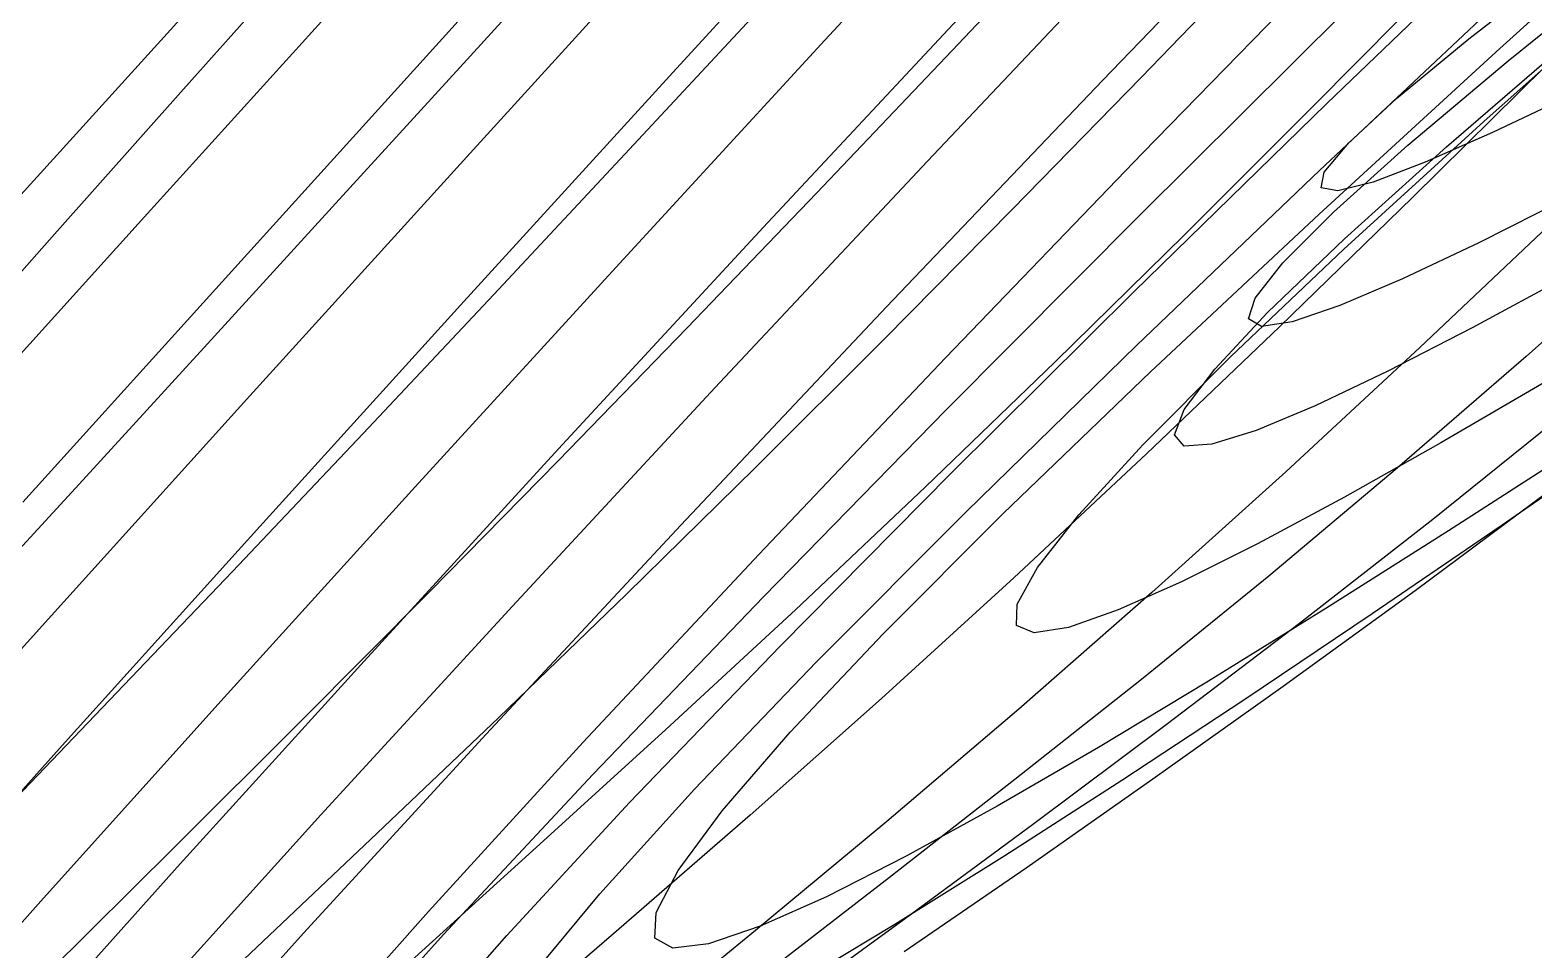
# Model space of a CAD drawing. Extents: x -607 to 1285, y -867 to 355.
# Drawn here: x 233 to 372.7, y -768.3 to -682.9 of the extents above; entities that cross this region are included whole.
import ezdxf

# ---------------------------------------------------------------- set-up
doc = ezdxf.new("R2010")
doc.units = 0
for name, color, linetype in [('0_5963', 7, 'CONTINUOUS'), ('0_5964', 7, 'CONTINUOUS'), ('0_6037', 7, 'CONTINUOUS'), ('0_6038', 7, 'CONTINUOUS'), ('0_6039', 7, 'CONTINUOUS'), ('0_6066', 7, 'CONTINUOUS'), ('0_6067', 7, 'CONTINUOUS'), ('0_6138', 7, 'CONTINUOUS'), ('0_6139', 7, 'CONTINUOUS'), ('0_6140', 7, 'CONTINUOUS'), ('0_6141', 7, 'CONTINUOUS'), ('0_6142', 7, 'CONTINUOUS'), ('0_6169', 7, 'CONTINUOUS'), ('0_6170', 7, 'CONTINUOUS'), ('0_6241', 7, 'CONTINUOUS'), ('0_6242', 7, 'CONTINUOUS'), ('0_6243', 7, 'CONTINUOUS'), ('0_6244', 7, 'CONTINUOUS'), ('0_6245', 7, 'CONTINUOUS'), ('0_6246', 7, 'CONTINUOUS'), ('0_6247', 7, 'CONTINUOUS'), ('0_6270', 7, 'CONTINUOUS'), ('0_6271', 7, 'CONTINUOUS'), ('0_6272', 7, 'CONTINUOUS'), ('0_6273', 7, 'CONTINUOUS'), ('0_6344', 7, 'CONTINUOUS'), ('0_6345', 7, 'CONTINUOUS'), ('0_6346', 7, 'CONTINUOUS'), ('0_6347', 7, 'CONTINUOUS'), ('0_6348', 7, 'CONTINUOUS'), ('0_6349', 7, 'CONTINUOUS'), ('0_6350', 7, 'CONTINUOUS'), ('0_6351', 7, 'CONTINUOUS'), ('0_6352', 7, 'CONTINUOUS'), ('0_6373', 7, 'CONTINUOUS'), ('0_6374', 7, 'CONTINUOUS'), ('0_6375', 7, 'CONTINUOUS'), ('0_6376', 7, 'CONTINUOUS'), ('0_6377', 7, 'CONTINUOUS'), ('0_6448', 7, 'CONTINUOUS'), ('0_6449', 7, 'CONTINUOUS'), ('0_6450', 7, 'CONTINUOUS'), ('0_6451', 7, 'CONTINUOUS'), ('0_6452', 7, 'CONTINUOUS'), ('0_6453', 7, 'CONTINUOUS'), ('0_6454', 7, 'CONTINUOUS'), ('0_6455', 7, 'CONTINUOUS'), ('0_6456', 7, 'CONTINUOUS'), ('0_6476', 7, 'CONTINUOUS'), ('0_6477', 7, 'CONTINUOUS'), ('0_6478', 7, 'CONTINUOUS'), ('0_6479', 7, 'CONTINUOUS'), ('0_6480', 7, 'CONTINUOUS'), ('0_6481', 7, 'CONTINUOUS'), ('0_6552', 7, 'CONTINUOUS'), ('0_6553', 7, 'CONTINUOUS'), ('0_6554', 7, 'CONTINUOUS'), ('0_6555', 7, 'CONTINUOUS'), ('0_6556', 7, 'CONTINUOUS'), ('0_6557', 7, 'CONTINUOUS'), ('0_6558', 7, 'CONTINUOUS'), ('0_6559', 7, 'CONTINUOUS'), ('0_6560', 7, 'CONTINUOUS'), ('0_6580', 7, 'CONTINUOUS'), ('0_6581', 7, 'CONTINUOUS'), ('0_6582', 7, 'CONTINUOUS'), ('0_6583', 7, 'CONTINUOUS'), ('0_6584', 7, 'CONTINUOUS'), ('0_6655', 7, 'CONTINUOUS'), ('0_6656', 7, 'CONTINUOUS'), ('0_6657', 7, 'CONTINUOUS'), ('0_6658', 7, 'CONTINUOUS'), ('0_6659', 7, 'CONTINUOUS'), ('0_6660', 7, 'CONTINUOUS'), ('0_6661', 7, 'CONTINUOUS'), ('0_6662', 7, 'CONTINUOUS'), ('0_6663', 7, 'CONTINUOUS'), ('0_6682', 7, 'CONTINUOUS'), ('0_6683', 7, 'CONTINUOUS'), ('0_6684', 7, 'CONTINUOUS'), ('0_6685', 7, 'CONTINUOUS'), ('0_6686', 7, 'CONTINUOUS'), ('0_6759', 7, 'CONTINUOUS'), ('0_6760', 7, 'CONTINUOUS'), ('0_6761', 7, 'CONTINUOUS'), ('0_6762', 7, 'CONTINUOUS'), ('0_6763', 7, 'CONTINUOUS'), ('0_6764', 7, 'CONTINUOUS'), ('0_6765', 7, 'CONTINUOUS'), ('0_6766', 7, 'CONTINUOUS'), ('0_6784', 7, 'CONTINUOUS'), ('0_6785', 7, 'CONTINUOUS'), ('0_6786', 7, 'CONTINUOUS'), ('0_6787', 7, 'CONTINUOUS'), ('0_6788', 7, 'CONTINUOUS'), ('0_6789', 7, 'CONTINUOUS'), ('0_6790', 7, 'CONTINUOUS'), ('0_6863', 7, 'CONTINUOUS'), ('0_6864', 7, 'CONTINUOUS'), ('0_6865', 7, 'CONTINUOUS'), ('0_6866', 7, 'CONTINUOUS'), ('0_6867', 7, 'CONTINUOUS'), ('0_6868', 7, 'CONTINUOUS'), ('0_6869', 7, 'CONTINUOUS'), ('0_6870', 7, 'CONTINUOUS'), ('0_6886', 7, 'CONTINUOUS'), ('0_6887', 7, 'CONTINUOUS'), ('0_6888', 7, 'CONTINUOUS'), ('0_6889', 7, 'CONTINUOUS'), ('0_6890', 7, 'CONTINUOUS'), ('0_6891', 7, 'CONTINUOUS'), ('0_6892', 7, 'CONTINUOUS'), ('0_6969', 7, 'CONTINUOUS'), ('0_6970', 7, 'CONTINUOUS'), ('0_6971', 7, 'CONTINUOUS'), ('0_6972', 7, 'CONTINUOUS'), ('0_6973', 7, 'CONTINUOUS'), ('0_6974', 7, 'CONTINUOUS'), ('0_6975', 7, 'CONTINUOUS'), ('0_6990', 7, 'CONTINUOUS'), ('0_6991', 7, 'CONTINUOUS'), ('0_6992', 7, 'CONTINUOUS'), ('0_6993', 7, 'CONTINUOUS'), ('0_6994', 7, 'CONTINUOUS'), ('0_6995', 7, 'CONTINUOUS'), ('0_6996', 7, 'CONTINUOUS'), ('0_7073', 7, 'CONTINUOUS'), ('0_7074', 7, 'CONTINUOUS'), ('0_7075', 7, 'CONTINUOUS'), ('0_7076', 7, 'CONTINUOUS'), ('0_7077', 7, 'CONTINUOUS'), ('0_7078', 7, 'CONTINUOUS'), ('0_7092', 7, 'CONTINUOUS'), ('0_7093', 7, 'CONTINUOUS'), ('0_7094', 7, 'CONTINUOUS'), ('0_7095', 7, 'CONTINUOUS'), ('0_7096', 7, 'CONTINUOUS'), ('0_7097', 7, 'CONTINUOUS'), ('0_7098', 7, 'CONTINUOUS'), ('0_7099', 7, 'CONTINUOUS'), ('0_7178', 7, 'CONTINUOUS'), ('0_7179', 7, 'CONTINUOUS'), ('0_7180', 7, 'CONTINUOUS'), ('0_7181', 7, 'CONTINUOUS'), ('0_7182', 7, 'CONTINUOUS'), ('0_7183', 7, 'CONTINUOUS'), ('0_7184', 7, 'CONTINUOUS'), ('0_7194', 7, 'CONTINUOUS'), ('0_7195', 7, 'CONTINUOUS'), ('0_7196', 7, 'CONTINUOUS'), ('0_7197', 7, 'CONTINUOUS'), ('0_7198', 7, 'CONTINUOUS'), ('0_7199', 7, 'CONTINUOUS'), ('0_7200', 7, 'CONTINUOUS'), ('0_7201', 7, 'CONTINUOUS'), ('0_7282', 7, 'CONTINUOUS'), ('0_7283', 7, 'CONTINUOUS'), ('0_7284', 7, 'CONTINUOUS'), ('0_7285', 7, 'CONTINUOUS'), ('0_7286', 7, 'CONTINUOUS'), ('0_7287', 7, 'CONTINUOUS'), ('0_7288', 7, 'CONTINUOUS'), ('0_7289', 7, 'CONTINUOUS'), ('0_7290', 7, 'CONTINUOUS'), ('0_7291', 7, 'CONTINUOUS'), ('0_7292', 7, 'CONTINUOUS'), ('0_7293', 7, 'CONTINUOUS'), ('0_7294', 7, 'CONTINUOUS'), ('0_7295', 7, 'CONTINUOUS'), ('0_7296', 7, 'CONTINUOUS'), ('0_7297', 7, 'CONTINUOUS'), ('0_7298', 7, 'CONTINUOUS'), ('0_7299', 7, 'CONTINUOUS'), ('0_7300', 7, 'CONTINUOUS'), ('0_7301', 7, 'CONTINUOUS'), ('0_7302', 7, 'CONTINUOUS'), ('0_7303', 7, 'CONTINUOUS'), ('0_7389', 7, 'CONTINUOUS'), ('0_7390', 7, 'CONTINUOUS'), ('0_7391', 7, 'CONTINUOUS'), ('0_7392', 7, 'CONTINUOUS'), ('0_7393', 7, 'CONTINUOUS'), ('0_7394', 7, 'CONTINUOUS'), ('0_7395', 7, 'CONTINUOUS'), ('0_7396', 7, 'CONTINUOUS'), ('0_7397', 7, 'CONTINUOUS'), ('0_7398', 7, 'CONTINUOUS'), ('0_7399', 7, 'CONTINUOUS'), ('0_7400', 7, 'CONTINUOUS'), ('0_7401', 7, 'CONTINUOUS'), ('0_7402', 7, 'CONTINUOUS'), ('0_7403', 7, 'CONTINUOUS'), ('0_7404', 7, 'CONTINUOUS'), ('0_7405', 7, 'CONTINUOUS'), ('0_7495', 7, 'CONTINUOUS'), ('0_7496', 7, 'CONTINUOUS'), ('0_7497', 7, 'CONTINUOUS'), ('0_7498', 7, 'CONTINUOUS'), ('0_7499', 7, 'CONTINUOUS'), ('0_7500', 7, 'CONTINUOUS'), ('0_7501', 7, 'CONTINUOUS'), ('0_7502', 7, 'CONTINUOUS'), ('0_7503', 7, 'CONTINUOUS'), ('0_7504', 7, 'CONTINUOUS'), ('0_7505', 7, 'CONTINUOUS'), ('0_7506', 7, 'CONTINUOUS'), ('0_7507', 7, 'CONTINUOUS'), ('0_7600', 7, 'CONTINUOUS'), ('0_7601', 7, 'CONTINUOUS'), ('0_7602', 7, 'CONTINUOUS'), ('0_7603', 7, 'CONTINUOUS'), ('0_7604', 7, 'CONTINUOUS'), ('0_7605', 7, 'CONTINUOUS'), ('0_7606', 7, 'CONTINUOUS'), ('0_7607', 7, 'CONTINUOUS'), ('0_7608', 7, 'CONTINUOUS'), ('0_7609', 7, 'CONTINUOUS'), ('0_7610', 7, 'CONTINUOUS'), ('0_7611', 7, 'CONTINUOUS'), ('0_7705', 7, 'CONTINUOUS'), ('0_7706', 7, 'CONTINUOUS'), ('0_7707', 7, 'CONTINUOUS'), ('0_7708', 7, 'CONTINUOUS'), ('0_7709', 7, 'CONTINUOUS'), ('0_7710', 7, 'CONTINUOUS'), ('0_7711', 7, 'CONTINUOUS'), ('0_7712', 7, 'CONTINUOUS'), ('0_7713', 7, 'CONTINUOUS'), ('0_7714', 7, 'CONTINUOUS')]:
    doc.layers.add(name, color=color, linetype=linetype)

msp = doc.modelspace()

# ---------------------------------------------------------------- linework, layer by layer
at = {"layer": '0_5963'}
msp.add_polyline3d([(215.3979, -716.6119, -3003.6858), (235.5144, -694.4763, -3000.3252)], dxfattribs=at)
at = {"layer": '0_5964'}
msp.add_polyline3d([(235.5144, -694.4763, -3000.3252), (256.3074, -671.5132, -2995.2021)], dxfattribs=at)
at = {"layer": '0_6037'}
msp.add_polyline3d([(259.2351, -674.9515, -2594.8623), (247.2772, -688.373, -2608.3335)], dxfattribs=at)
at = {"layer": '0_6038'}
msp.add_polyline3d([(247.2772, -688.373, -2608.3335), (235.3182, -701.836, -2623.8442)], dxfattribs=at)
at = {"layer": '0_6039'}
msp.add_polyline3d([(235.3182, -701.836, -2623.8442), (223.3752, -715.3253, -2641.58)], dxfattribs=at)
at = {"layer": '0_6066'}
msp.add_polyline3d([(224.0679, -721.8898, -3013.6174), (243.9573, -699.9085, -3008.6138)], dxfattribs=at)
at = {"layer": '0_6067'}
msp.add_polyline3d([(243.9573, -699.9085, -3008.6138), (264.5777, -677.0879, -3001.829)], dxfattribs=at)
at = {"layer": '0_6138'}
msp.add_polyline3d([(286.071, -671.919, -2601.5474), (273.927, -685.2524, -2613.6091)], dxfattribs=at)
at = {"layer": '0_6139'}
msp.add_polyline3d([(273.927, -685.2524, -2613.6091), (261.7324, -698.6214, -2627.51)], dxfattribs=at)
at = {"layer": '0_6140'}
msp.add_polyline3d([(261.7324, -698.6214, -2627.51), (249.501, -712.0085, -2643.433)], dxfattribs=at)
at = {"layer": '0_6141'}
msp.add_polyline3d([(249.501, -712.0085, -2643.433), (237.2468, -725.3962, -2661.561)], dxfattribs=at)
at = {"layer": '0_6142'}
msp.add_polyline3d([(237.2468, -725.3962, -2661.561), (224.9839, -738.767, -2682.0771)], dxfattribs=at)
at = {"layer": '0_6169'}
msp.add_polyline3d([(232.3685, -726.7093, -3027.7432), (252.6337, -704.3084, -3021.105)], dxfattribs=at)
at = {"layer": '0_6170'}
msp.add_polyline3d([(252.6337, -704.3084, -3021.105), (273.6733, -681.0689, -3012.6409)], dxfattribs=at)
at = {"layer": '0_6241'}
msp.add_polyline3d([(300.4183, -681.3403, -2623.13), (288.2673, -694.4092, -2635.4648)], dxfattribs=at)
at = {"layer": '0_6242'}
msp.add_polyline3d([(288.2673, -694.4092, -2635.4648), (276.1054, -707.418, -2649.512)], dxfattribs=at)
at = {"layer": '0_6243'}
msp.add_polyline3d([(276.1054, -707.418, -2649.512), (263.951, -720.3389, -2665.4392)], dxfattribs=at)
at = {"layer": '0_6244'}
msp.add_polyline3d([(263.951, -720.3389, -2665.4392), (251.8224, -733.1442, -2683.4155)], dxfattribs=at)
at = {"layer": '0_6245'}
msp.add_polyline3d([(251.8224, -733.1442, -2683.4155), (239.738, -745.8063, -2703.6091)], dxfattribs=at)
at = {"layer": '0_6246'}
msp.add_polyline3d([(239.738, -745.8063, -2703.6091), (239.738, -745.8063, -2703.6091)], dxfattribs=at)
at = {"layer": '0_6247'}
msp.add_polyline3d([(239.738, -745.8063, -2703.6091), (227.6934, -758.3626, -2725.2517)], dxfattribs=at)
at = {"layer": '0_6270'}
msp.add_polyline3d([(215.7799, -758.5825, -3035.0754), (234.1617, -738.186, -3031.2146)], dxfattribs=at)
at = {"layer": '0_6271'}
msp.add_polyline3d([(234.1617, -738.186, -3031.2146), (253.4574, -716.8461, -3025.4888)], dxfattribs=at)
at = {"layer": '0_6272'}
msp.add_polyline3d([(253.4574, -716.8461, -3025.4888), (273.5775, -694.6606, -3017.9575)], dxfattribs=at)
at = {"layer": '0_6273'}
msp.add_polyline3d([(273.5775, -694.6606, -3017.9575), (294.4323, -671.7272, -3008.6804)], dxfattribs=at)
at = {"layer": '0_6344'}
msp.add_polyline3d([(330.0625, -672.687, -2634.31), (318.0735, -685.3929, -2645.4924)], dxfattribs=at)
at = {"layer": '0_6345'}
msp.add_polyline3d([(318.0735, -685.3929, -2645.4924), (306.0659, -698.0149, -2658.1008)], dxfattribs=at)
at = {"layer": '0_6346'}
msp.add_polyline3d([(306.0659, -698.0149, -2658.1008), (294.059, -710.5196, -2672.2883)], dxfattribs=at)
at = {"layer": '0_6347'}
msp.add_polyline3d([(294.059, -710.5196, -2672.2883), (282.0722, -722.8739, -2688.2087)], dxfattribs=at)
at = {"layer": '0_6348'}
msp.add_polyline3d([(282.0722, -722.8739, -2688.2087), (270.125, -735.0446, -2706.0151)], dxfattribs=at)
at = {"layer": '0_6349'}
msp.add_polyline3d([(270.125, -735.0446, -2706.0151), (258.2369, -746.9983, -2725.8616)], dxfattribs=at)
at = {"layer": '0_6350'}
msp.add_polyline3d([(258.2369, -746.9983, -2725.8616), (258.2369, -746.9983, -2725.8616)], dxfattribs=at)
at = {"layer": '0_6351'}
msp.add_polyline3d([(258.2369, -746.9983, -2725.8616), (246.4049, -758.7916, -2747.0242)], dxfattribs=at)
at = {"layer": '0_6352'}
msp.add_polyline3d([(246.4049, -758.7916, -2747.0242), (234.7049, -770.4078, -2768.5703)], dxfattribs=at)
at = {"layer": '0_6373'}
msp.add_polyline3d([(219.2059, -768.0612, -3037.7861), (236.3064, -748.9956, -3034.6262)], dxfattribs=at)
at = {"layer": '0_6374'}
msp.add_polyline3d([(236.3064, -748.9956, -3034.6262), (254.3728, -728.9755, -3029.627)], dxfattribs=at)
at = {"layer": '0_6375'}
msp.add_polyline3d([(254.3728, -728.9755, -3029.627), (273.3201, -708.0925, -3022.8452)], dxfattribs=at)
at = {"layer": '0_6376'}
msp.add_polyline3d([(273.3201, -708.0925, -3022.8452), (293.063, -686.4388, -3014.3389)], dxfattribs=at)
at = {"layer": '0_6377'}
msp.add_polyline3d([(293.063, -686.4388, -3014.3389), (313.5166, -664.106, -3004.1653)], dxfattribs=at)
at = {"layer": '0_6448'}
msp.add_polyline3d([(348.0873, -674.9596, -2655.5684), (336.1947, -687.2863, -2667.1572)], dxfattribs=at)
at = {"layer": '0_6449'}
msp.add_polyline3d([(336.1947, -687.2863, -2667.1572), (324.2655, -699.5128, -2680.0925)], dxfattribs=at)
at = {"layer": '0_6450'}
msp.add_polyline3d([(324.2655, -699.5128, -2680.0925), (312.3168, -711.6044, -2694.5173)], dxfattribs=at)
at = {"layer": '0_6451'}
msp.add_polyline3d([(312.3168, -711.6044, -2694.5173), (300.3658, -723.5266, -2710.5747)], dxfattribs=at)
at = {"layer": '0_6452'}
msp.add_polyline3d([(300.3658, -723.5266, -2710.5747), (288.4294, -735.245, -2728.408)], dxfattribs=at)
at = {"layer": '0_6453'}
msp.add_polyline3d([(288.4294, -735.245, -2728.408), (276.5248, -746.7249, -2748.16)], dxfattribs=at)
at = {"layer": '0_6454'}
msp.add_polyline3d([(276.5248, -746.7249, -2748.16), (276.5248, -746.7249, -2748.16)], dxfattribs=at)
at = {"layer": '0_6455'}
msp.add_polyline3d([(276.5248, -746.7249, -2748.16), (264.6585, -758.0309, -2769.1484)], dxfattribs=at)
at = {"layer": '0_6456'}
msp.add_polyline3d([(264.6585, -758.0309, -2769.1484), (252.9166, -769.1581, -2790.4873)], dxfattribs=at)
at = {"layer": '0_6476'}
msp.add_polyline3d([(218.5384, -781.1421, -3048.3474), (234.2762, -763.4854, -3045.7673)], dxfattribs=at)
at = {"layer": '0_6477'}
msp.add_polyline3d([(234.2762, -763.4854, -3045.7673), (251.057, -744.8375, -3041.316)], dxfattribs=at)
at = {"layer": '0_6478'}
msp.add_polyline3d([(251.057, -744.8375, -3041.316), (268.7988, -725.286, -3035.0525)], dxfattribs=at)
at = {"layer": '0_6479'}
msp.add_polyline3d([(268.7988, -725.286, -3035.0525), (287.4192, -704.9181, -3027.0374)], dxfattribs=at)
at = {"layer": '0_6480'}
msp.add_polyline3d([(287.4192, -704.9181, -3027.0374), (306.8364, -683.821, -3017.3306)], dxfattribs=at)
at = {"layer": '0_6481'}
msp.add_polyline3d([(306.8364, -683.821, -3017.3306), (326.9679, -662.082, -3005.992)], dxfattribs=at)
at = {"layer": '0_6552'}
msp.add_polyline3d([(364.1416, -677.832, -2676.8855), (352.2073, -689.9111, -2688.9)], dxfattribs=at)
at = {"layer": '0_6553'}
msp.add_polyline3d([(352.2073, -689.9111, -2688.9), (340.221, -701.8735, -2702.1982)], dxfattribs=at)
at = {"layer": '0_6554'}
msp.add_polyline3d([(340.221, -701.8735, -2702.1982), (328.1979, -713.683, -2716.915)], dxfattribs=at)
at = {"layer": '0_6555'}
msp.add_polyline3d([(328.1979, -713.683, -2716.915), (316.1536, -725.3035, -2733.1853)], dxfattribs=at)
at = {"layer": '0_6556'}
msp.add_polyline3d([(316.1536, -725.3035, -2733.1853), (304.1032, -736.699, -2751.1433)], dxfattribs=at)
at = {"layer": '0_6557'}
msp.add_polyline3d([(304.1032, -736.699, -2751.1433), (292.0618, -747.8331, -2770.9243)], dxfattribs=at)
at = {"layer": '0_6558'}
msp.add_polyline3d([(292.0618, -747.8331, -2770.9243), (292.0618, -747.8332, -2770.924)], dxfattribs=at)
at = {"layer": '0_6559'}
msp.add_polyline3d([(292.0618, -747.8332, -2770.924), (280.0304, -758.7934, -2791.8877)], dxfattribs=at)
at = {"layer": '0_6560'}
msp.add_polyline3d([(280.0304, -758.7934, -2791.8877), (268.094, -769.5975, -2813.191)], dxfattribs=at)
at = {"layer": '0_6580'}
msp.add_polyline3d([(231.0342, -778.1172, -3061.3125), (246.99, -760.3064, -3057.3313)], dxfattribs=at)
at = {"layer": '0_6581'}
msp.add_polyline3d([(246.99, -760.3064, -3057.3313), (264.046, -741.4905, -3051.4548)], dxfattribs=at)
at = {"layer": '0_6582'}
msp.add_polyline3d([(264.046, -741.4905, -3051.4548), (282.113, -721.7623, -3043.7515)], dxfattribs=at)
at = {"layer": '0_6583'}
msp.add_polyline3d([(282.113, -721.7623, -3043.7515), (301.1024, -701.2148, -3034.2896)], dxfattribs=at)
at = {"layer": '0_6584'}
msp.add_polyline3d([(301.1024, -701.2148, -3034.2896), (320.925, -679.9412, -3023.1367)], dxfattribs=at)
at = {"layer": '0_6655'}
msp.add_polyline3d([(373.7227, -686.2213, -2700.392), (361.3946, -698.4224, -2712.9277)], dxfattribs=at)
at = {"layer": '0_6656'}
msp.add_polyline3d([(361.3946, -698.4224, -2712.9277), (349.0482, -710.4397, -2726.6687)], dxfattribs=at)
at = {"layer": '0_6657'}
msp.add_polyline3d([(349.0482, -710.4397, -2726.6687), (336.7036, -722.2289, -2741.7397)], dxfattribs=at)
at = {"layer": '0_6658'}
msp.add_polyline3d([(336.7036, -722.2289, -2741.7397), (324.3808, -733.7454, -2758.2646)], dxfattribs=at)
at = {"layer": '0_6659'}
msp.add_polyline3d([(324.3808, -733.7454, -2758.2646), (312.0999, -744.9446, -2776.3677)], dxfattribs=at)
at = {"layer": '0_6660'}
msp.add_polyline3d([(312.0999, -744.9446, -2776.3677), (299.8811, -755.7824, -2796.173)], dxfattribs=at)
at = {"layer": '0_6661'}
msp.add_polyline3d([(299.8811, -755.7824, -2796.173), (299.881, -755.7824, -2796.173)], dxfattribs=at)
at = {"layer": '0_6662'}
msp.add_polyline3d([(299.881, -755.7824, -2796.173), (287.7159, -766.3691, -2817.0867)], dxfattribs=at)
at = {"layer": '0_6663'}
msp.add_polyline3d([(287.7159, -766.3691, -2817.0867), (275.678, -776.7546, -2838.3142)], dxfattribs=at)
at = {"layer": '0_6682'}
msp.add_polyline3d([(243.4085, -774.1482, -3074.244), (260.0494, -755.7473, -3068.6794)], dxfattribs=at)
at = {"layer": '0_6683'}
msp.add_polyline3d([(260.0494, -755.7473, -3068.6794), (277.8164, -736.3638, -3061.1948)], dxfattribs=at)
at = {"layer": '0_6684'}
msp.add_polyline3d([(277.8164, -736.3638, -3061.1948), (296.6142, -716.0951, -3051.869)], dxfattribs=at)
at = {"layer": '0_6685'}
msp.add_polyline3d([(296.6142, -716.0951, -3051.869), (316.3474, -695.0386, -3040.7795)], dxfattribs=at)
at = {"layer": '0_6686'}
msp.add_polyline3d([(316.3474, -695.0386, -3040.7795), (336.9208, -673.2919, -3028.0046)], dxfattribs=at)
at = {"layer": '0_6759'}
msp.add_polyline3d([(374.5506, -700.555, -2737.2173), (362.0718, -712.3557, -2751.3333)], dxfattribs=at)
at = {"layer": '0_6760'}
msp.add_polyline3d([(362.0718, -712.3557, -2751.3333), (349.6128, -723.8849, -2766.67)], dxfattribs=at)
at = {"layer": '0_6761'}
msp.add_polyline3d([(349.6128, -723.8849, -2766.67), (337.196, -735.0939, -2783.3394)], dxfattribs=at)
at = {"layer": '0_6762'}
msp.add_polyline3d([(337.196, -735.0939, -2783.3394), (324.8437, -745.9337, -2801.4526)], dxfattribs=at)
at = {"layer": '0_6763'}
msp.add_polyline3d([(324.8437, -745.9337, -2801.4526), (312.5781, -756.3555, -2821.122)], dxfattribs=at)
at = {"layer": '0_6764'}
msp.add_polyline3d([(312.5781, -756.3555, -2821.122), (312.5781, -756.3556, -2821.122)], dxfattribs=at)
at = {"layer": '0_6765'}
msp.add_polyline3d([(312.5781, -756.3556, -2821.122), (300.385, -766.4871, -2841.8015)], dxfattribs=at)
at = {"layer": '0_6766'}
msp.add_polyline3d([(300.385, -766.4871, -2841.8015), (288.3305, -776.4004, -2862.7524)], dxfattribs=at)
at = {"layer": '0_6784'}
msp.add_polyline3d([(243.4809, -783.3772, -3087.934), (258.4264, -766.7456, -3083.327)], dxfattribs=at)
at = {"layer": '0_6785'}
msp.add_polyline3d([(258.4264, -766.7456, -3083.327), (258.4264, -766.7457, -3083.327)], dxfattribs=at)
at = {"layer": '0_6786'}
msp.add_polyline3d([(258.4264, -766.7457, -3083.327), (275.3757, -748.2667, -3076.2197)], dxfattribs=at)
at = {"layer": '0_6787'}
msp.add_polyline3d([(275.3757, -748.2667, -3076.2197), (293.4545, -728.8447, -3067.2192)], dxfattribs=at)
at = {"layer": '0_6788'}
msp.add_polyline3d([(293.4545, -728.8447, -3067.2192), (312.5658, -708.577, -3056.4077)], dxfattribs=at)
at = {"layer": '0_6789'}
msp.add_polyline3d([(312.5658, -708.577, -3056.4077), (332.6128, -687.5606, -3043.8672)], dxfattribs=at)
at = {"layer": '0_6790'}
msp.add_polyline3d([(332.6128, -687.5606, -3043.8672), (353.4985, -665.8928, -3029.6802)], dxfattribs=at)
at = {"layer": '0_6863'}
msp.add_polyline3d([(383.9876, -702.4742, -2773.4668), (371.9561, -713.1834, -2788.6565)], dxfattribs=at)
at = {"layer": '0_6864'}
msp.add_polyline3d([(371.9561, -713.1834, -2788.6565), (359.9686, -723.5679, -2804.9956)], dxfattribs=at)
at = {"layer": '0_6865'}
msp.add_polyline3d([(359.9686, -723.5679, -2804.9956), (348.0472, -733.5797, -2822.5774)], dxfattribs=at)
at = {"layer": '0_6866'}
msp.add_polyline3d([(348.0472, -733.5797, -2822.5774), (336.2138, -743.1707, -2841.4954)], dxfattribs=at)
at = {"layer": '0_6867'}
msp.add_polyline3d([(336.2138, -743.1707, -2841.4954), (336.2138, -743.1707, -2841.4954)], dxfattribs=at)
at = {"layer": '0_6868'}
msp.add_polyline3d([(336.2138, -743.1707, -2841.4954), (324.4575, -752.4706, -2861.255)], dxfattribs=at)
at = {"layer": '0_6869'}
msp.add_polyline3d([(324.4575, -752.4706, -2861.255), (312.8443, -761.5594, -2881.1873)], dxfattribs=at)
at = {"layer": '0_6870'}
msp.add_polyline3d([(312.8443, -761.5594, -2881.1873), (301.5112, -770.3143, -2901.1235)], dxfattribs=at)
at = {"layer": '0_6886'}
msp.add_polyline3d([(258.2505, -778.009, -3085.876), (270.024, -764.7097, -3082.9226)], dxfattribs=at)
at = {"layer": '0_6887'}
msp.add_polyline3d([(270.024, -764.7097, -3082.9226), (284.4058, -748.9874, -3077.1042)], dxfattribs=at)
at = {"layer": '0_6888'}
msp.add_polyline3d([(284.4058, -748.9874, -3077.1042), (284.4057, -748.9874, -3077.1042)], dxfattribs=at)
at = {"layer": '0_6889'}
msp.add_polyline3d([(284.4057, -748.9874, -3077.1042), (300.6888, -731.567, -3068.9094)], dxfattribs=at)
at = {"layer": '0_6890'}
msp.add_polyline3d([(300.6888, -731.567, -3068.9094), (318.0175, -713.3124, -3058.9875)], dxfattribs=at)
at = {"layer": '0_6891'}
msp.add_polyline3d([(318.0175, -713.3124, -3058.9875), (336.3055, -694.3088, -3047.4114)], dxfattribs=at)
at = {"layer": '0_6892'}
msp.add_polyline3d([(336.3055, -694.3088, -3047.4114), (355.4665, -674.6417, -3034.2532)], dxfattribs=at)
at = {"layer": '0_6969'}
msp.add_polyline3d([(375.6658, -718.3511, -2827.6555), (363.2887, -728.3362, -2845.769)], dxfattribs=at)
at = {"layer": '0_6970'}
msp.add_polyline3d([(363.2887, -728.3362, -2845.769), (350.8941, -737.9774, -2865.2295)], dxfattribs=at)
at = {"layer": '0_6971'}
msp.add_polyline3d([(350.8941, -737.9774, -2865.2295), (350.894, -737.9774, -2865.2295)], dxfattribs=at)
at = {"layer": '0_6972'}
msp.add_polyline3d([(350.894, -737.9774, -2865.2295), (338.5047, -747.375, -2885.565)], dxfattribs=at)
at = {"layer": '0_6973'}
msp.add_polyline3d([(338.5047, -747.375, -2885.565), (326.2286, -756.577, -2906.1194)], dxfattribs=at)
at = {"layer": '0_6974'}
msp.add_polyline3d([(326.2286, -756.577, -2906.1194), (314.2065, -765.4635, -2926.71)], dxfattribs=at)
at = {"layer": '0_6975'}
msp.add_polyline3d([(314.2065, -765.4635, -2926.71), (302.5796, -773.9144, -2947.1528)], dxfattribs=at)
at = {"layer": '0_6990'}
msp.add_polyline3d([(260.215, -779.3218, -3115.3005), (271.4278, -766.8447, -3111.551)], dxfattribs=at)
at = {"layer": '0_6991'}
msp.add_polyline3d([(271.4278, -766.8447, -3111.551), (285.2907, -752.0128, -3104.723)], dxfattribs=at)
at = {"layer": '0_6992'}
msp.add_polyline3d([(285.2907, -752.0128, -3104.723), (285.2908, -752.0127, -3104.7231)], dxfattribs=at)
at = {"layer": '0_6993'}
msp.add_polyline3d([(285.2908, -752.0127, -3104.7231), (301.1223, -735.5087, -3095.324)], dxfattribs=at)
at = {"layer": '0_6994'}
msp.add_polyline3d([(301.1223, -735.5087, -3095.324), (318.086, -718.1517, -3084.045)], dxfattribs=at)
at = {"layer": '0_6995'}
msp.add_polyline3d([(318.086, -718.1517, -3084.045), (336.0909, -700.0263, -3070.9783)], dxfattribs=at)
at = {"layer": '0_6996'}
msp.add_polyline3d([(336.0909, -700.0263, -3070.9783), (355.0459, -681.2171, -3056.216)], dxfattribs=at)
at = {"layer": '0_7073'}
msp.add_polyline3d([(373.9893, -725.7627, -2872.189), (361.6456, -734.9487, -2891.3271)], dxfattribs=at)
at = {"layer": '0_7074'}
msp.add_polyline3d([(361.6456, -734.9487, -2891.3271), (361.6455, -734.9488, -2891.327)], dxfattribs=at)
at = {"layer": '0_7075'}
msp.add_polyline3d([(361.6455, -734.9488, -2891.327), (349.3755, -743.8229, -2911.191)], dxfattribs=at)
at = {"layer": '0_7076'}
msp.add_polyline3d([(349.3755, -743.8229, -2911.191), (337.2853, -752.4393, -2931.1807)], dxfattribs=at)
at = {"layer": '0_7077'}
msp.add_polyline3d([(337.2853, -752.4393, -2931.1807), (325.5084, -760.6899, -2951.1182)], dxfattribs=at)
at = {"layer": '0_7078'}
msp.add_polyline3d([(325.5084, -760.6899, -2951.1182), (314.1785, -768.4663, -2970.825)], dxfattribs=at)
at = {"layer": '0_7092'}
msp.add_polyline3d([(268.339, -777.1635, -3124.9482), (277.2917, -766.9363, -3122.7156)], dxfattribs=at)
at = {"layer": '0_7093'}
msp.add_polyline3d([(277.2917, -766.9363, -3122.7156), (288.6951, -754.6115, -3117.579)], dxfattribs=at)
at = {"layer": '0_7094'}
msp.add_polyline3d([(288.6951, -754.6115, -3117.579), (302.6826, -740.0805, -3109.3606)], dxfattribs=at)
at = {"layer": '0_7095'}
msp.add_polyline3d([(302.6826, -740.0805, -3109.3606), (302.6827, -740.0804, -3109.3608)], dxfattribs=at)
at = {"layer": '0_7096'}
msp.add_polyline3d([(302.6827, -740.0804, -3109.3608), (318.5662, -724.0109, -3098.6194)], dxfattribs=at)
at = {"layer": '0_7097'}
msp.add_polyline3d([(318.5662, -724.0109, -3098.6194), (335.5125, -707.1927, -3086.0925)], dxfattribs=at)
at = {"layer": '0_7098'}
msp.add_polyline3d([(335.5125, -707.1927, -3086.0925), (353.4373, -689.701, -3071.87)], dxfattribs=at)
at = {"layer": '0_7099'}
msp.add_polyline3d([(353.4373, -689.701, -3071.87), (372.2561, -671.611, -3056.0422)], dxfattribs=at)
at = {"layer": '0_7178'}
msp.add_polyline3d([(381.9332, -720.3904, -2910.8594), (369.72, -728.8344, -2930.2778)], dxfattribs=at)
at = {"layer": '0_7179'}
msp.add_polyline3d([(369.72, -728.8344, -2930.2778), (357.6344, -737.0832, -2949.8064)], dxfattribs=at)
at = {"layer": '0_7180'}
msp.add_polyline3d([(357.6344, -737.0832, -2949.8064), (345.8151, -745.0273, -2969.2644)], dxfattribs=at)
at = {"layer": '0_7181'}
msp.add_polyline3d([(345.8151, -745.0273, -2969.2644), (334.4006, -752.5576, -2988.4705)], dxfattribs=at)
at = {"layer": '0_7182'}
msp.add_polyline3d([(334.4006, -752.5576, -2988.4705), (323.5297, -759.5647, -3007.2432)], dxfattribs=at)
at = {"layer": '0_7183'}
msp.add_polyline3d([(323.5297, -759.5647, -3007.2432), (313.3408, -765.9396, -3025.4019)], dxfattribs=at)
at = {"layer": '0_7184'}
msp.add_polyline3d([(313.3408, -765.9396, -3025.4019), (303.9727, -771.5728, -3042.7654)], dxfattribs=at)
at = {"layer": '0_7194'}
msp.add_polyline3d([(279.4633, -770.8745, -3133.3523), (285.9262, -763.0832, -3132.7983)], dxfattribs=at)
at = {"layer": '0_7195'}
msp.add_polyline3d([(285.9262, -763.0832, -3132.7983), (294.7345, -753.3486, -3129.4563)], dxfattribs=at)
at = {"layer": '0_7196'}
msp.add_polyline3d([(294.7345, -753.3486, -3129.4563), (306.0269, -741.5614, -3123.145)], dxfattribs=at)
at = {"layer": '0_7197'}
msp.add_polyline3d([(306.0269, -741.5614, -3123.145), (319.9421, -727.6124, -3113.683)], dxfattribs=at)
at = {"layer": '0_7198'}
msp.add_polyline3d([(319.9421, -727.6124, -3113.683), (319.9422, -727.6122, -3113.683)], dxfattribs=at)
at = {"layer": '0_7199'}
msp.add_polyline3d([(319.9422, -727.6122, -3113.683), (335.7968, -712.1393, -3101.673)], dxfattribs=at)
at = {"layer": '0_7200'}
msp.add_polyline3d([(335.7968, -712.1393, -3101.673), (352.756, -695.9051, -3087.9006)], dxfattribs=at)
at = {"layer": '0_7201'}
msp.add_polyline3d([(352.756, -695.9051, -3087.9006), (370.7303, -678.9871, -3072.4604)], dxfattribs=at)
at = {"layer": '0_7282'}
msp.add_polyline3d([(376.5259, -721.7903, -2968.1968), (364.7386, -729.382, -2987.1313)], dxfattribs=at)
at = {"layer": '0_7283'}
msp.add_polyline3d([(364.7386, -729.382, -2987.1313), (353.3361, -736.5984, -3005.7844)], dxfattribs=at)
at = {"layer": '0_7284'}
msp.add_polyline3d([(353.3361, -736.5984, -3005.7844), (342.4579, -743.3335, -3023.9746)], dxfattribs=at)
at = {"layer": '0_7285'}
msp.add_polyline3d([(342.4579, -743.3335, -3023.9746), (332.2436, -749.4816, -3041.5198)], dxfattribs=at)
at = {"layer": '0_7286'}
msp.add_polyline3d([(332.2436, -749.4816, -3041.5198), (322.8326, -754.9366, -3058.2385)], dxfattribs=at)
at = {"layer": '0_7287'}
msp.add_polyline3d([(322.8326, -754.9366, -3058.2385), (314.3644, -759.5928, -3073.949)], dxfattribs=at)
at = {"layer": '0_7288'}
msp.add_polyline3d([(314.3644, -759.5928, -3073.949), (306.9786, -763.3443, -3088.4695)], dxfattribs=at)
at = {"layer": '0_7289'}
msp.add_polyline3d([(306.9786, -763.3443, -3088.4695), (300.8147, -766.0853, -3101.618)], dxfattribs=at)
at = {"layer": '0_7290'}
msp.add_polyline3d([(300.8147, -766.0853, -3101.618), (296.0121, -767.7097, -3113.213)], dxfattribs=at)
at = {"layer": '0_7291'}
msp.add_polyline3d([(296.0121, -767.7097, -3113.213), (292.7104, -768.1118, -3123.0723)], dxfattribs=at)
at = {"layer": '0_7292'}
msp.add_polyline3d([(292.7104, -768.1118, -3123.0723), (291.0492, -767.1857, -3131.0146)], dxfattribs=at)
at = {"layer": '0_7293'}
msp.add_polyline3d([(291.0492, -767.1857, -3131.0146), (291.1678, -764.8256, -3136.8584)], dxfattribs=at)
at = {"layer": '0_7294'}
msp.add_polyline3d([(291.1678, -764.8256, -3136.8584), (293.2058, -760.9255, -3140.4211)], dxfattribs=at)
at = {"layer": '0_7295'}
msp.add_polyline3d([(293.2058, -760.9255, -3140.4211), (297.3027, -755.3796, -3141.5215)], dxfattribs=at)
at = {"layer": '0_7296'}
msp.add_polyline3d([(297.3027, -755.3796, -3141.5215), (303.598, -748.082, -3139.9778)], dxfattribs=at)
at = {"layer": '0_7297'}
msp.add_polyline3d([(303.598, -748.082, -3139.9778), (312.2313, -738.9268, -3135.608)], dxfattribs=at)
at = {"layer": '0_7298'}
msp.add_polyline3d([(312.2313, -738.9268, -3135.608), (323.3419, -727.8083, -3128.2305)], dxfattribs=at)
at = {"layer": '0_7299'}
msp.add_polyline3d([(323.3419, -727.8083, -3128.2305), (337.0696, -714.6203, -3117.6636)], dxfattribs=at)
at = {"layer": '0_7300'}
msp.add_polyline3d([(337.0696, -714.6203, -3117.6636), (337.0695, -714.6205, -3117.6636)], dxfattribs=at)
at = {"layer": '0_7301'}
msp.add_polyline3d([(337.0695, -714.6205, -3117.6636), (352.7358, -699.9693, -3104.5496)], dxfattribs=at)
at = {"layer": '0_7302'}
msp.add_polyline3d([(352.7358, -699.9693, -3104.5496), (369.5103, -684.5812, -3089.7168)], dxfattribs=at)
at = {"layer": '0_7303'}
msp.add_polyline3d([(369.5103, -684.5812, -3089.7168), (387.3038, -668.5309, -3073.2622)], dxfattribs=at)
at = {"layer": '0_7389'}
msp.add_polyline3d([(373.7287, -715.5319, -3026.6123), (364.0182, -721.1886, -3042.661)], dxfattribs=at)
at = {"layer": '0_7390'}
msp.add_polyline3d([(364.0182, -721.1886, -3042.661), (355.0611, -726.2347, -3057.8767)], dxfattribs=at)
at = {"layer": '0_7391'}
msp.add_polyline3d([(355.0611, -726.2347, -3057.8767), (346.9912, -730.5714, -3072.0889)], dxfattribs=at)
at = {"layer": '0_7392'}
msp.add_polyline3d([(346.9912, -730.5714, -3072.0889), (339.9421, -734.1002, -3085.1267)], dxfattribs=at)
at = {"layer": '0_7393'}
msp.add_polyline3d([(339.9421, -734.1002, -3085.1267), (334.0475, -736.7222, -3096.819)], dxfattribs=at)
at = {"layer": '0_7394'}
msp.add_polyline3d([(334.0475, -736.7222, -3096.819), (329.4412, -738.3388, -3106.9954)], dxfattribs=at)
at = {"layer": '0_7395'}
msp.add_polyline3d([(329.4412, -738.3388, -3106.9954), (326.2568, -738.8513, -3115.4844)], dxfattribs=at)
at = {"layer": '0_7396'}
msp.add_polyline3d([(326.2568, -738.8513, -3115.4844), (324.628, -738.1608, -3122.1155)], dxfattribs=at)
at = {"layer": '0_7397'}
msp.add_polyline3d([(324.628, -738.1608, -3122.1155), (324.6885, -736.1689, -3126.7178)], dxfattribs=at)
at = {"layer": '0_7398'}
msp.add_polyline3d([(324.6885, -736.1689, -3126.7178), (326.572, -732.7767, -3129.1204)], dxfattribs=at)
at = {"layer": '0_7399'}
msp.add_polyline3d([(326.572, -732.7767, -3129.1204), (330.4121, -727.8856, -3129.152)], dxfattribs=at)
at = {"layer": '0_7400'}
msp.add_polyline3d([(330.4121, -727.8856, -3129.152), (336.3425, -721.3968, -3126.6426)], dxfattribs=at)
at = {"layer": '0_7401'}
msp.add_polyline3d([(336.3425, -721.3968, -3126.6426), (344.4969, -713.2116, -3121.4204)], dxfattribs=at)
at = {"layer": '0_7402'}
msp.add_polyline3d([(344.4969, -713.2116, -3121.4204), (355.0091, -703.2315, -3113.3152)], dxfattribs=at)
at = {"layer": '0_7403'}
msp.add_polyline3d([(355.0091, -703.2315, -3113.3152), (368.0126, -691.3575, -3102.1558)], dxfattribs=at)
at = {"layer": '0_7404'}
msp.add_polyline3d([(368.0126, -691.3575, -3102.1558), (368.0126, -691.3575, -3102.1558)], dxfattribs=at)
at = {"layer": '0_7405'}
msp.add_polyline3d([(368.0126, -691.3575, -3102.1558), (382.836, -678.1573, -3088.628)], dxfattribs=at)
at = {"layer": '0_7495'}
msp.add_polyline3d([(375.7515, -705.7615, -3069.838), (366.9319, -710.5226, -3084.376)], dxfattribs=at)
at = {"layer": '0_7496'}
msp.add_polyline3d([(366.9319, -710.5226, -3084.376), (359.0862, -714.5577, -3097.749)], dxfattribs=at)
at = {"layer": '0_7497'}
msp.add_polyline3d([(359.0862, -714.5577, -3097.749), (352.3525, -717.7703, -3109.778)], dxfattribs=at)
at = {"layer": '0_7498'}
msp.add_polyline3d([(352.3525, -717.7703, -3109.778), (346.8686, -720.0634, -3120.2847)], dxfattribs=at)
at = {"layer": '0_7499'}
msp.add_polyline3d([(346.8686, -720.0634, -3120.2847), (342.7724, -721.3407, -3129.0898)], dxfattribs=at)
at = {"layer": '0_7500'}
msp.add_polyline3d([(342.7724, -721.3407, -3129.0898), (340.2021, -721.5054, -3136.0154)], dxfattribs=at)
at = {"layer": '0_7501'}
msp.add_polyline3d([(340.2021, -721.5054, -3136.0154), (339.2955, -720.4609, -3140.882)], dxfattribs=at)
at = {"layer": '0_7502'}
msp.add_polyline3d([(339.2955, -720.4609, -3140.882), (340.1906, -718.1107, -3143.5115)], dxfattribs=at)
at = {"layer": '0_7503'}
msp.add_polyline3d([(340.1906, -718.1107, -3143.5115), (343.0253, -714.358, -3143.7249)], dxfattribs=at)
at = {"layer": '0_7504'}
msp.add_polyline3d([(343.0253, -714.358, -3143.7249), (347.9376, -709.1063, -3141.3433)], dxfattribs=at)
at = {"layer": '0_7505'}
msp.add_polyline3d([(347.9376, -709.1063, -3141.3433), (355.0656, -702.2589, -3136.1882)], dxfattribs=at)
at = {"layer": '0_7506'}
msp.add_polyline3d([(355.0656, -702.2589, -3136.1882), (364.547, -693.7192, -3128.081)], dxfattribs=at)
at = {"layer": '0_7507'}
msp.add_polyline3d([(364.547, -693.7192, -3128.081), (376.5199, -683.3906, -3116.8428)], dxfattribs=at)
at = {"layer": '0_7600'}
msp.add_polyline3d([(375.7451, -698.4961, -3106.5989), (367.5441, -702.6264, -3119.9678)], dxfattribs=at)
at = {"layer": '0_7601'}
msp.add_polyline3d([(367.5441, -702.6264, -3119.9678), (360.465, -705.9736, -3131.9485)], dxfattribs=at)
at = {"layer": '0_7602'}
msp.add_polyline3d([(360.465, -705.9736, -3131.9485), (354.6474, -708.446, -3142.357)], dxfattribs=at)
at = {"layer": '0_7603'}
msp.add_polyline3d([(354.6474, -708.446, -3142.357), (350.2307, -709.952, -3151.0088)], dxfattribs=at)
at = {"layer": '0_7604'}
msp.add_polyline3d([(350.2307, -709.952, -3151.0088), (347.3544, -710.3998, -3157.7202)], dxfattribs=at)
at = {"layer": '0_7605'}
msp.add_polyline3d([(347.3544, -710.3998, -3157.7202), (346.1581, -709.6977, -3162.3071)], dxfattribs=at)
at = {"layer": '0_7606'}
msp.add_polyline3d([(346.1581, -709.6977, -3162.3071), (346.7813, -707.754, -3164.5854)], dxfattribs=at)
at = {"layer": '0_7607'}
msp.add_polyline3d([(346.7813, -707.754, -3164.5854), (349.3635, -704.4771, -3164.3708)], dxfattribs=at)
at = {"layer": '0_7608'}
msp.add_polyline3d([(349.3635, -704.4771, -3164.3708), (354.0442, -699.7753, -3161.4795)], dxfattribs=at)
at = {"layer": '0_7609'}
msp.add_polyline3d([(354.0442, -699.7753, -3161.4795), (360.9629, -693.5567, -3155.727)], dxfattribs=at)
at = {"layer": '0_7610'}
msp.add_polyline3d([(360.9629, -693.5567, -3155.727), (370.2592, -685.7297, -3146.9294)], dxfattribs=at)
at = {"layer": '0_7611'}
msp.add_polyline3d([(370.2592, -685.7297, -3146.9294), (382.0725, -676.2026, -3134.9028)], dxfattribs=at)
at = {"layer": '0_7705'}
msp.add_polyline3d([(376.3376, -688.8127, -3141.0193), (368.8124, -692.3964, -3153.035)], dxfattribs=at)
at = {"layer": '0_7706'}
msp.add_polyline3d([(368.8124, -692.3964, -3153.035), (362.5633, -695.1494, -3163.4287)], dxfattribs=at)
at = {"layer": '0_7707'}
msp.add_polyline3d([(362.5633, -695.1494, -3163.4287), (357.7341, -696.9827, -3172.01)], dxfattribs=at)
at = {"layer": '0_7708'}
msp.add_polyline3d([(357.7341, -696.9827, -3172.01), (354.4683, -697.8075, -3178.587)], dxfattribs=at)
at = {"layer": '0_7709'}
msp.add_polyline3d([(354.4683, -697.8075, -3178.587), (352.9099, -697.5349, -3182.9688)], dxfattribs=at)
at = {"layer": '0_7710'}
msp.add_polyline3d([(352.9099, -697.5349, -3182.9688), (353.2025, -696.0759, -3184.9639)], dxfattribs=at)
at = {"layer": '0_7711'}
msp.add_polyline3d([(353.2025, -696.0759, -3184.9639), (355.4896, -693.3417, -3184.381)], dxfattribs=at)
at = {"layer": '0_7712'}
msp.add_polyline3d([(355.4896, -693.3417, -3184.381), (359.9152, -689.2433, -3181.0293)], dxfattribs=at)
at = {"layer": '0_7713'}
msp.add_polyline3d([(359.9152, -689.2433, -3181.0293), (366.6229, -683.6918, -3174.717)], dxfattribs=at)
at = {"layer": '0_7714'}
msp.add_polyline3d([(366.6229, -683.6918, -3174.717), (375.7564, -676.5985, -3165.253)], dxfattribs=at)

doc.saveas('drawing.dxf')
